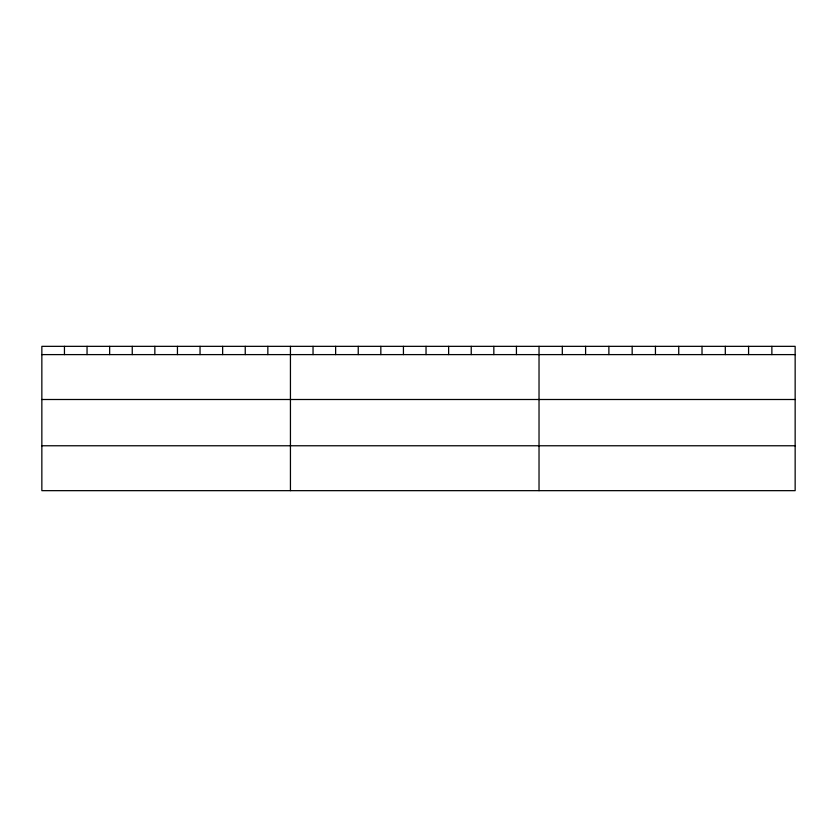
<?xml version="1.0" encoding="UTF-8"?>
<svg xmlns="http://www.w3.org/2000/svg" width="837" height="837" viewBox="0 0 837 837"><rect width="100%" height="100%" fill="white"/><g stroke="black" fill="none" stroke-linecap="round" stroke-linejoin="round"><path stroke-width="1.26" d="M795.15 354.606L795.15 490.66L41.85 490.66L41.85 346.34L795.15 346.34L795.15 354.606L41.85 354.606M41.85 399.5L795.15 399.5M41.85 445.765L795.15 445.765M771.871 346.34L771.871 354.606M748.581 346.34L748.581 354.606M725.302 346.34L725.302 354.606M702.013 346.34L702.013 354.606M678.734 346.34L678.734 354.606M655.444 346.34L655.444 354.606M632.165 346.34L632.165 354.606M608.876 346.34L608.876 354.606M585.597 346.34L585.597 354.606M562.307 346.34L562.307 354.606M539.028 346.34L539.028 490.66M516.429 346.34L516.429 354.606M493.83 346.34L493.83 354.606M471.231 346.34L471.231 354.606M448.632 346.34L448.632 354.606M426.033 346.34L426.033 354.606M403.434 346.34L403.434 354.606M380.835 346.34L380.835 354.606M358.236 346.34L358.236 354.606M335.637 346.34L335.637 354.606M313.038 346.34L313.038 354.606M290.439 346.34L290.439 490.66M267.84 346.34L267.84 354.606M245.241 346.34L245.241 354.606M222.642 346.34L222.642 354.606M200.043 346.34L200.043 354.606M177.444 346.34L177.444 354.606M154.845 346.34L154.845 354.606M132.246 346.34L132.246 354.606M109.647 346.34L109.647 354.606M87.048 346.34L87.048 354.606M64.449 346.34L64.449 354.606"/></g></svg>
